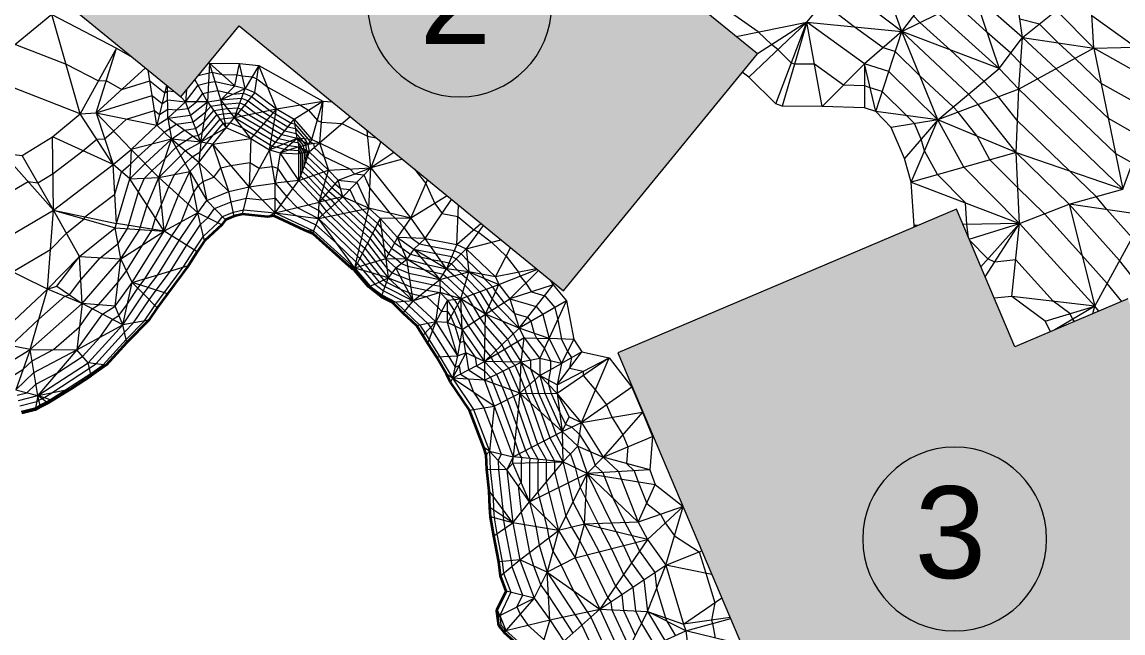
# Model space of a CAD drawing. Header units: millimetres. Extents: x -340184 to 563611, y -309449 to 515683.
# Drawn here: x -131404 to 12269, y -80912 to -1163 of the extents above; entities that cross this region are included whole.
import ezdxf

# ---------------------------------------------------------------- set-up
doc = ezdxf.new("R2010")
doc.units = ezdxf.units.MM
for name, color, linetype, lineweight in [('A-ANNO-NOTE', 131, 'Continuous', 9), ('A-DETL-GENF', 92, 'Continuous', 9), ('A-DETL-THIN', 151, 'Continuous', 9), ('C-TOPO', 7, 'Continuous', 9), ('C-TOPO-FOLD', 70, 'Continuous', 9), ('C-TOPO-MAJR', 7, 'Continuous', 35), ('C-TOPO-MINR', 7, 'Continuous', 9)]:
    doc.layers.add(name, color=color, linetype=linetype, lineweight=lineweight)
doc.styles.add('Arial', font='arial.ttf', dxfattribs={"height": 12000})

# ---------------------------------------------------------------- blocks, each defined once
blk = doc.blocks.new('tag ten be - tag ten be-1891504-BỐ TRÍ PHAO BÈ PA3')
at = {"layer": 'A-ANNO-NOTE'}
for start, end in [(360, 180), (180, 360)]:
    blk.add_arc((0, 0), 4, start, end, dxfattribs=at)

msp = doc.modelspace()

# ---------------------------------------------------------------- hatches: boundary and pattern name
at = {"layer": 'A-DETL-GENF'}
for points in [[(-60763, -36265), (-35436, -5302), (-106453, 52789), (-139377, 12539), (-110681, -10933), (-103087, -1648), (-66093, -31906)], [(-17712, -129008), (41200, -104001), (12886, -37296), (-1842, -43548), (-9473, -25571), (-53658, -44326), (-21259, -120653)]]:
    msp.add_hatch(color=8, dxfattribs=at).paths.add_polyline_path(points)

# ---------------------------------------------------------------- linework, layer by layer
at = {"layer": 'A-DETL-THIN'}
for p, q in [((-35436, -5302), (-106453, 52789)), ((-139377, 12539), (-110681, -10933)), ((-110681, -10933), (-103087, -1648)), ((-103087, -1648), (-60763, -36265)), ((-60763, -36265), (-35436, -5302)), ((-9473, -25571), (-53658, -44326)), ((-1842, -43548), (-9473, -25571)), ((12886, -37296), (-1842, -43548)), ((-53658, -44326), (-17712, -129008))]:
    msp.add_line(p, q, dxfattribs=at)
at = {"layer": 'C-TOPO'}
for p, q in [((-28997, -1163), (-20623, 8852)), ((-16603, -2423), (-20623, 8852)), ((-16603, -2423), (-10471, 5791)), ((-824, -3194), (7967, 3881)), ((8463, -4572), (7967, 3881)), ((-16603, -2423), (-7080, 2285)), ((-7080, 2285), (-3884, -7228)), ((-824, -3194), (-1524, 1647)), ((-127529, -187), (-137022, -8008)), ((-123797, -13132), (-127529, -187)), ((-38198, -3042), (-28997, -1163)), ((-36576, -8370), (-28997, -1163)), ((-28997, -1163), (-35444, -5301)), ((-33053, -11827), (-28997, -1163)), ((-28997, -1163), (-32221, -12136)), ((-26990, -12192), (-28997, -1163)), ((-28997, -1163), (-16603, -2423)), ((-16603, -2423), (-21449, -6624)), ((-20002, -12864), (-16603, -2423)), ((-11887, -13926), (-16603, -2423)), ((-3884, -7228), (-16603, -2423)), ((-3884, -7228), (-824, -3194)), ((-1336, -9936), (-824, -3194)), ((-824, -3194), (8463, -4572)), ((8463, -4572), (19308, -4296)), ((-119089, -4572), (-123797, -13132)), ((-121746, -13018), (-119089, -4572)), ((8463, -4572), (-1336, -9936)), ((8463, -4572), (12269, -22970)), ((-115311, -7146), (-121746, -13018)), ((-106942, -6527), (-107187, -11582)), ((-105480, -11309), (-106942, -6527)), ((-103612, -9488), (-106942, -6527)), ((-103612, -9488), (-103022, -6587)), ((-102290, -9829), (-103022, -6587)), ((-100490, -6842), (-102290, -9829)), ((-101023, -10349), (-100490, -6842)), ((-98194, -12475), (-100490, -6842)), ((-26990, -12192), (-21449, -6624)), ((-21449, -6624), (-21456, -12384)), ((-20002, -12864), (-21449, -6624)), ((-123797, -13132), (-137022, -8008)), ((-113797, -14645), (-114934, -7455)), ((-11887, -13926), (-3884, -7228)), ((-112528, -9423), (-113797, -14645)), ((-112363, -13698), (-112414, -9516)), ((-109923, -10006), (-110069, -11563)), ((-107187, -11582), (-108839, -8681)), ((-103612, -9488), (-105480, -11309)), ((-105480, -11309), (-102290, -9829)), ((-103684, -13634), (-102290, -9829)), ((-1336, -9936), (-11887, -13926)), ((-1669, -18177), (-1336, -9936)), ((12269, -22970), (17174, -9463)), ((-110069, -11563), (-110663, -10910)), ((-104748, -14983), (-105480, -11309)), ((-103684, -13634), (-105480, -11309)), ((-101023, -10349), (-103684, -13634)), ((-110069, -11563), (-112363, -13698)), ((-108088, -16838), (-110069, -11563)), ((-107187, -11582), (-110069, -11563)), ((-108088, -16838), (-107187, -11582)), ((-107187, -11582), (-104748, -14983)), ((-103684, -13634), (-98194, -12475)), ((-98194, -12475), (-101564, -16360)), ((-99118, -17849), (-98194, -12475)), ((-98194, -12475), (-92143, -11508)), ((-95889, -13845), (-92143, -11508)), ((-93574, -16485), (-92143, -11508)), ((-92143, -11508), (-92592, -16940)), ((-11887, -13926), (-20002, -12864)), ((-119514, -19767), (-123797, -13132)), ((-121746, -13018), (-119514, -19767)), ((-117158, -17821), (-121746, -13018)), ((-121746, -13018), (-113797, -14645)), ((-112363, -13698), (-111876, -16459)), ((-108088, -16838), (-112363, -13698)), ((-104748, -14983), (-103684, -13634)), ((-101564, -16360), (-103684, -13634)), ((-99118, -17849), (-95889, -13845)), ((-95515, -16314), (-95889, -13845)), ((-92592, -16940), (-88588, -13507)), ((-11887, -13926), (-17983, -14935)), ((-11887, -13926), (-16255, -18983)), ((-15364, -22053), (-11887, -13926)), ((-1669, -18177), (-11887, -13926)), ((-111876, -16459), (-113797, -14645)), ((-104748, -14983), (-108088, -16838)), ((-85881, -20177), (-86377, -15316)), ((-127306, -25716), (-127406, -16154)), ((-119514, -19767), (-127406, -16154)), ((-111876, -16459), (-117158, -17821)), ((-113534, -21468), (-111876, -16459)), ((-109511, -20688), (-111876, -16459)), ((-108321, -19507), (-111876, -16459)), ((-108088, -16838), (-111876, -16459)), ((-108088, -16838), (-108321, -19507)), ((-106496, -17106), (-108088, -16838)), ((-106496, -17106), (-101564, -16360)), ((-104412, -23298), (-106496, -17106)), ((-101778, -22666), (-106496, -17106)), ((-101564, -16360), (-101778, -22666)), ((-99118, -17849), (-95515, -16314)), ((-97737, -18246), (-95515, -16314)), ((-94115, -17132), (-95515, -16314)), ((-95515, -16314), (-95298, -17439)), ((-93574, -16485), (-95515, -16314)), ((-95298, -17439), (-94115, -17132)), ((-93574, -16485), (-94115, -17132)), ((-92592, -16940), (-94115, -17132)), ((-93947, -18104), (-92592, -16940)), ((-92592, -16940), (-91403, -20513)), ((-84594, -16773), (-85881, -20177)), ((-133922, -18262), (-127306, -25716)), ((-127306, -25716), (-131369, -18578)), ((-117158, -17821), (-117327, -21641)), ((-113534, -21468), (-117158, -17821)), ((-99118, -17849), (-101778, -22666)), ((-98352, -22218), (-99118, -17849)), ((-97737, -18246), (-98352, -22218)), ((-95298, -17439), (-97737, -18246)), ((-95299, -21867), (-97737, -18246)), ((-93947, -18104), (-95299, -21867)), ((-95263, -18390), (-95298, -17439)), ((-93947, -18104), (-95298, -17439)), ((-93947, -18104), (-95263, -18390)), ((-82863, -18189), (-85881, -20177)), ((-1669, -18177), (-15364, -22053)), ((-1219, -27455), (-1669, -18177)), ((-1669, -18177), (12269, -22970)), ((-119086, -27472), (-119514, -19767)), ((-117327, -21641), (-119514, -19767)), ((-104412, -23298), (-108321, -19507)), ((-108321, -19507), (-107290, -24439)), ((-81767, -19086), (-85881, -20177)), ((-117327, -21641), (-113534, -21468)), ((-113534, -21468), (-109511, -20688)), ((-112845, -28470), (-113534, -21468)), ((-113534, -21468), (-108450, -26079)), ((-108450, -26079), (-109511, -20688)), ((-109511, -20688), (-107290, -24439)), ((-95299, -21867), (-91403, -20513)), ((-92630, -24689), (-91403, -20513)), ((-91403, -20513), (-85881, -20177)), ((-90127, -21785), (-85881, -20177)), ((-85881, -20177), (-89541, -23988)), ((-86165, -25483), (-85881, -20177)), ((-112845, -28470), (-117327, -21641)), ((-95299, -21867), (-98352, -22218)), ((-96842, -23964), (-95299, -21867)), ((-90127, -21785), (-92630, -24689)), ((-89541, -23988), (-90127, -21785)), ((-80677, -26776), (-78489, -21767)), ((-15364, -22053), (-1219, -27455)), ((5231, -24933), (12269, -22970)), ((-92711, -26822), (-89541, -23988)), ((-89541, -23988), (-92630, -24689)), ((-86165, -25483), (-89541, -23988)), ((-75921, -23867), (-80677, -26776)), ((-78790, -29407), (-75341, -24342)), ((-128088, -36013), (-127306, -25716)), ((-123910, -31776), (-127306, -25716)), ((-127306, -25716), (-119086, -27472)), ((-127306, -25716), (-119243, -28021)), ((-95507, -25375), (-92630, -24689)), ((-92711, -26822), (-92630, -24689)), ((-92711, -26822), (-86165, -25483)), ((-87624, -31714), (-86165, -25483)), ((-80677, -26776), (-86165, -25483)), ((-74655, -30201), (-74455, -25066)), ((-1219, -27455), (5231, -24933)), ((5231, -24933), (8605, -38244)), ((15067, -26380), (5231, -24933)), ((-108450, -26079), (-112845, -28470)), ((-84679, -26806), (-87327, -31978)), ((-80677, -26776), (-84679, -26806)), ((-83944, -32059), (-84679, -26806)), ((-82426, -29283), (-80677, -26776)), ((8605, -38244), (15067, -26380)), ((-118513, -32096), (-119243, -28021)), ((-119243, -28021), (-112845, -28470)), ((-112845, -28470), (-119086, -27472)), ((-118513, -32096), (-112845, -28470)), ((-110901, -29702), (-112845, -28470)), ((-74655, -30201), (-71508, -27477)), ((-71216, -27715), (-73457, -30785)), ((-14555, -27728), (-14997, -27737)), ((-1219, -27455), (-8609, -27606)), ((-7802, -29507), (-1219, -27455)), ((-1219, -27455), (-6276, -33103)), ((-5713, -34429), (-1219, -27455)), ((-2248, -36996), (-1219, -27455)), ((-82426, -29283), (-83944, -32059)), ((-81200, -32126), (-82426, -29283)), ((-78790, -29407), (-82426, -29283)), ((-78790, -29407), (-80256, -30828)), ((-76009, -33381), (-78790, -29407)), ((-73457, -30785), (-68939, -29578)), ((-128088, -36013), (-137212, -31540)), ((-80256, -30828), (-81200, -32126)), ((-76009, -33381), (-80256, -30828)), ((-80256, -30828), (-76861, -34774)), ((-74655, -30201), (-76009, -33381)), ((-76009, -33381), (-73457, -30785)), ((-73457, -30785), (-73092, -33778)), ((-69624, -34442), (-67666, -30619)), ((-123910, -31776), (-128088, -36013)), ((-123571, -37897), (-123910, -31776)), ((-123910, -31776), (-118513, -32096)), ((-119245, -38264), (-118513, -32096)), ((-117043, -35164), (-118513, -32096)), ((-83944, -32059), (-86641, -32867)), ((-83944, -32059), (-83643, -34563)), ((-81200, -32126), (-83944, -32059)), ((-82601, -33260), (-81200, -32126)), ((-80371, -37537), (-81200, -32126)), ((-76861, -34774), (-81200, -32126)), ((-117043, -35164), (-113700, -34164)), ((-83643, -34563), (-85816, -33917)), ((-82601, -33260), (-83643, -34563)), ((-80371, -37537), (-82601, -33260)), ((-76861, -34774), (-76009, -33381)), ((-76861, -34774), (-73092, -33778)), ((-73092, -33778), (-76009, -33381)), ((-74151, -37289), (-73092, -33778)), ((-73092, -33778), (-69190, -35437)), ((-69624, -34442), (-73092, -33778)), ((-64317, -33359), (-69624, -34442)), ((-69190, -35437), (-64201, -33453)), ((-67754, -37297), (-64002, -33616)), ((-126867, -35662), (-123571, -37897)), ((-118262, -40707), (-117043, -35164)), ((-114951, -35836), (-117043, -35164)), ((-117043, -35164), (-115555, -36658)), ((-84801, -35099), (-83643, -34563)), ((-83643, -34563), (-84049, -35677)), ((-83643, -34563), (-80371, -37537)), ((-80371, -37537), (-76861, -34774)), ((-76861, -34774), (-76856, -36468)), ((-74151, -37289), (-69190, -35437)), ((-70907, -39276), (-69190, -35437)), ((-62081, -35472), (-67754, -37297)), ((-66538, -41118), (-62081, -35472)), ((-130355, -43891), (-128088, -36013)), ((-123571, -37897), (-128088, -36013)), ((-76856, -36468), (-80371, -37537)), ((-77402, -40293), (-76856, -36468)), ((-74151, -37289), (-76856, -36468)), ((-74151, -37289), (-75895, -40383)), ((-75895, -37474), (-74151, -37289)), ((-73957, -41282), (-74151, -37289)), ((-70907, -39276), (-74151, -37289)), ((-70907, -39276), (-67754, -37297)), ((-67754, -37297), (-66538, -41118)), ((8605, -38244), (-2248, -36996)), ((-123571, -37897), (-124241, -43962)), ((-118262, -40707), (-123571, -37897)), ((-119245, -38264), (-123571, -37897)), ((-118262, -40707), (-119245, -38264)), ((-75895, -37474), (-77402, -40293)), ((-75895, -40383), (-75895, -37474)), ((-60336, -37545), (-66538, -41118)), ((-62633, -42494), (-60336, -37545)), ((2094, -40201), (8605, -38244)), ((8605, -38244), (3355, -41342)), ((8331, -39230), (8605, -38244)), ((-73957, -41282), (-70907, -39276)), ((-71049, -45486), (-70907, -39276)), ((-66538, -41118), (-70907, -39276)), ((-124241, -43962), (-118262, -40707)), ((-73957, -41282), (-75895, -40383)), ((-73957, -41282), (-74585, -44723)), ((-73497, -44336), (-73957, -41282)), ((-71049, -45486), (-66538, -41118)), ((-62633, -42494), (-66538, -41118)), ((-130355, -43891), (-135427, -42927)), ((-65871, -42385), (-71049, -45486)), ((-66286, -45576), (-65871, -42385)), ((-65871, -42385), (-62633, -42494)), ((-63845, -45087), (-62633, -42494)), ((-59396, -42602), (-62633, -42494)), ((-61008, -45733), (-59396, -42602)), ((-130355, -43891), (-132213, -49161)), ((-129340, -49934), (-130355, -43891)), ((-130355, -43891), (-124241, -43962)), ((-124241, -43962), (-129340, -49934)), ((-122758, -45653), (-124241, -43962)), ((-71049, -45486), (-73497, -44336)), ((-61587, -48523), (-58346, -44196)), ((-58346, -44196), (-61008, -45733)), ((-73129, -46575), (-71049, -45486)), ((-71049, -45486), (-71054, -47917)), ((-71054, -47917), (-66286, -45576)), ((-66286, -45576), (-71049, -45486)), ((-66446, -49626), (-66286, -45576)), ((-63845, -45087), (-66286, -45576)), ((-66286, -45576), (-63851, -47303)), ((-63851, -47303), (-61008, -45733)), ((-61008, -45733), (-63845, -45087)), ((-61587, -48523), (-54765, -44988)), ((-54765, -44988), (-61551, -49632)), ((-58404, -53440), (-54765, -44988)), ((-63851, -47303), (-66446, -49626)), ((-61551, -49632), (-63851, -47303)), ((-61587, -48523), (-63851, -47303)), ((-66446, -49626), (-71054, -47917)), ((-51816, -48815), (-58404, -53440)), ((-132213, -49161), (-129340, -49934)), ((-69771, -51285), (-66446, -49626)), ((-66446, -49626), (-67317, -57926)), ((-66446, -49626), (-61551, -49632)), ((-60921, -54633), (-66446, -49626)), ((-61551, -49632), (-60921, -54633)), ((-58404, -53440), (-61551, -49632)), ((-60921, -54633), (-60017, -52691)), ((-58404, -53440), (-50440, -52082)), ((-50440, -52082), (-55573, -57982)), ((-60921, -54633), (-58404, -53440)), ((-58885, -56534), (-58404, -53440)), ((-67317, -57926), (-60921, -54633)), ((-60921, -54633), (-60812, -58571)), ((-55573, -57982), (-49129, -55244)), ((-60812, -58571), (-58885, -56534)), ((-58885, -56534), (-55573, -57982)), ((-67335, -58753), (-60812, -58571)), ((-65176, -63792), (-67335, -58753)), ((-60812, -58571), (-67317, -57926)), ((-60812, -58571), (-65176, -63792)), ((-57634, -60081), (-60812, -58571)), ((-55573, -57982), (-57634, -60081)), ((-49481, -59612), (-55573, -57982)), ((-65176, -63792), (-68127, -59609)), ((-65176, -63792), (-57634, -60081)), ((-57634, -60081), (-61374, -67516)), ((-57985, -66698), (-57634, -60081)), ((-49481, -59612), (-57634, -60081)), ((-50999, -66446), (-57634, -60081)), ((-57634, -60081), (-48768, -61537)), ((-50999, -66446), (-48768, -61537)), ((-67361, -66525), (-65176, -63792)), ((-61374, -67516), (-65176, -63792)), ((-45137, -64399), (-50999, -66446)), ((-49785, -68707), (-45137, -64399)), ((-47404, -72039), (-45137, -64399)), ((-61374, -67516), (-67361, -66525)), ((-66446, -71369), (-61374, -67516)), ((-61374, -67516), (-62865, -72959)), ((-57985, -66698), (-61374, -67516)), ((-59209, -71121), (-57985, -66698)), ((-50999, -66446), (-57985, -66698)), ((-49785, -68707), (-57985, -66698)), ((-59209, -71121), (-49785, -68707)), ((-49785, -68707), (-56009, -77823)), ((-47404, -72039), (-42687, -70171)), ((-62865, -72959), (-66446, -71369)), ((-59209, -71121), (-62865, -72959)), ((-64560, -76360), (-62865, -72959)), ((-62518, -79175), (-62865, -72959)), ((-62865, -72959), (-56009, -77823)), ((-56009, -77823), (-47404, -72039)), ((-49785, -78100), (-47404, -72039)), ((-41376, -73259), (-47404, -72039)), ((-45077, -79761), (-40073, -76328)), ((-62518, -79175), (-56009, -77823)), ((-56009, -77823), (-60697, -81961)), ((-56009, -77823), (-49785, -78100)), ((-49785, -78100), (-52970, -84342)), ((-44772, -80651), (-49785, -78100)), ((-49785, -78100), (-45077, -79761)), ((-38988, -78885), (-45077, -79761)), ((-44772, -80651), (-38927, -79028)), ((-52970, -84342), (-44772, -80651)), ((-37487, -82421), (-44772, -80651))]:
    msp.add_line(p, q, dxfattribs=at)
at = {"layer": 'C-TOPO', "lineweight": 35}
for p, q in [((-104855, -26966), (-105319, -27622)), ((-103704, -26510), (-104855, -26966)), ((-102650, -26257), (-103704, -26510)), ((-99354, -26580), (-102650, -26257)), ((-98552, -26461), (-99354, -26580)), ((-94542, -28352), (-98552, -26461)), ((-105319, -27622), (-107588, -29730)), ((-93431, -28799), (-94542, -28352)), ((-107588, -29730), (-108569, -31179)), ((-89125, -32676), (-93431, -28799)), ((-108569, -31179), (-109688, -32964)), ((-109688, -32964), (-112439, -36642)), ((-88398, -33314), (-89125, -32676)), ((-88263, -33413), (-88398, -33314)), ((-88018, -33615), (-88263, -33413)), ((-86191, -35743), (-88018, -33615)), ((-84536, -37014), (-86191, -35743)), ((-112439, -36642), (-113768, -38452)), ((-83065, -37758), (-84536, -37014)), ((-113768, -38452), (-114851, -40072)), ((-81678, -39152), (-83065, -37758)), ((-114851, -40072), (-117720, -42974)), ((-79897, -40806), (-81678, -39152)), ((-79089, -42070), (-79897, -40806)), ((-117720, -42974), (-120417, -45942)), ((-78462, -43112), (-79089, -42070)), ((-77336, -44884), (-78462, -43112)), ((-120417, -45942), (-122362, -47326)), ((-76001, -47130), (-77336, -44884)), ((-122362, -47326), (-124995, -49038)), ((-75479, -48161), (-76001, -47130)), ((-73027, -51822), (-75479, -48161)), ((-124995, -49038), (-127466, -50582)), ((-128990, -51382), (-129675, -51797)), ((-128042, -50920), (-128990, -51382)), ((-127466, -50582), (-128042, -50920)), ((-129675, -51797), (-131438, -52233)), ((-71159, -56719), (-73027, -51822)), ((-70829, -57652), (-71159, -56719)), ((-70757, -59581), (-70829, -57652)), ((-70451, -62348), (-70757, -59581)), ((-70356, -64521), (-70451, -62348)), ((-70288, -65769), (-70356, -64521)), ((-69834, -68242), (-70288, -65769)), ((-69194, -71630), (-69834, -68242)), ((-68982, -73457), (-69194, -71630)), ((-68227, -75453), (-68982, -73457)), ((-69392, -77866), (-68227, -75453)), ((-69439, -78072), (-69392, -77866)), ((-69316, -79006), (-69439, -78072)), ((-69197, -79996), (-69316, -79006)), ((-68667, -80583), (-69197, -79996)), ((-68445, -80897), (-68667, -80583)), ((-64671, -84243), (-68445, -80897))]:
    msp.add_line(p, q, dxfattribs=at)
at = {"layer": 'C-TOPO-FOLD'}
for p, q in [((-102650, -26257), (-101778, -22666)), ((-101778, -22666), (-98384, -26062)), ((-98384, -26062), (-98352, -22218)), ((-103704, -26510), (-104412, -23298)), ((-98384, -26062), (-96842, -23964)), ((-104855, -26966), (-107290, -24439)), ((-98384, -26062), (-95507, -25375)), ((-107588, -29730), (-108450, -26079)), ((-105319, -27622), (-108450, -26079)), ((-98384, -26062), (-99354, -26580)), ((-98552, -26461), (-98384, -26062)), ((-98384, -26062), (-92711, -26822)), ((-92711, -26822), (-93371, -28425)), ((-87989, -33272), (-92711, -26822)), ((-94542, -28352), (-93371, -28425)), ((-93431, -28799), (-93371, -28425)), ((-108569, -31179), (-110901, -29702)), ((-113700, -34164), (-109688, -32964)), ((-87989, -33272), (-89125, -32676)), ((-87989, -33272), (-87624, -31714)), ((-87327, -31978), (-87989, -33272)), ((-86641, -32867), (-87989, -33272)), ((-87989, -33272), (-88398, -33314)), ((-88263, -33413), (-87989, -33272)), ((-88018, -33615), (-87989, -33272)), ((-85816, -33917), (-87989, -33272)), ((-112439, -36642), (-114951, -35836)), ((-86191, -35743), (-84801, -35099)), ((-84049, -35677), (-84536, -37014)), ((-115555, -36658), (-113768, -38452)), ((-80371, -37537), (-83065, -37758)), ((-81678, -39152), (-80371, -37537)), ((-114851, -40072), (-118262, -40707)), ((-117720, -42974), (-118262, -40707)), ((-77402, -40293), (-79897, -40806)), ((-79089, -42070), (-77402, -40293)), ((-78462, -43112), (-77402, -40293)), ((-77402, -40293), (-74585, -44723)), ((-73497, -44336), (-75209, -47664)), ((-122362, -47326), (-122758, -45653)), ((-120417, -45942), (-122758, -45653)), ((-77336, -44884), (-74585, -44723)), ((-74585, -44723), (-75209, -47664)), ((-75209, -47664), (-76001, -47130)), ((-75209, -47664), (-73129, -46575)), ((-75209, -47664), (-75479, -48161)), ((-69771, -51285), (-75209, -47664)), ((-71054, -47917), (-75209, -47664)), ((-129340, -49934), (-129675, -51797)), ((-129340, -49934), (-124995, -49038)), ((-128990, -51382), (-129340, -49934)), ((-128042, -50920), (-129340, -49934)), ((-127466, -50582), (-129340, -49934)), ((-73027, -51822), (-69771, -51285)), ((-69771, -51285), (-70409, -57174)), ((-70409, -57174), (-71159, -56719)), ((-70409, -57174), (-70829, -57652)), ((-68127, -59609), (-70409, -57174)), ((-70409, -57174), (-67317, -57926)), ((-67317, -57926), (-68127, -59609)), ((-68127, -59609), (-70757, -59581)), ((-67361, -66525), (-70451, -62348)), ((-67361, -66525), (-70356, -64521)), ((-67361, -66525), (-70288, -65769)), ((-69834, -68242), (-67361, -66525)), ((-66446, -71369), (-69194, -71630)), ((-68982, -73457), (-66446, -71369)), ((-64560, -76360), (-68227, -75453)), ((-69071, -78620), (-64560, -76360)), ((-64560, -76360), (-68260, -80591)), ((-69071, -78620), (-69439, -78072)), ((-69071, -78620), (-69392, -77866)), ((-69316, -79006), (-69071, -78620)), ((-69071, -78620), (-68260, -80591)), ((-69197, -79996), (-68923, -79858)), ((-68260, -80591), (-62518, -79175)), ((-62518, -79175), (-64067, -84309)), ((-68260, -80591), (-68667, -80583)), ((-68260, -80591), (-68445, -80897))]:
    msp.add_line(p, q, dxfattribs=at)
at = {"layer": 'C-TOPO-MAJR', "lineweight": 9}
for p, q in [((-16603, -2423), (-24810, 3844)), ((-824, -3194), (-7080, 2285)), ((8463, -4572), (3572, 344)), ((-127529, -187), (-119089, -4572)), ((-21449, -6624), (-28997, -1163)), ((-3884, -7228), (-11842, -69)), ((-7886, -10577), (-16603, -2423)), ((3563, -7254), (-824, -3194)), ((-119089, -4572), (-117016, -5751)), ((17174, -9463), (8463, -4572)), ((-107114, -6571), (-106942, -6527)), ((-106942, -6527), (-103022, -6587)), ((-103022, -6587), (-100490, -6842)), ((-100490, -6842), (-92143, -11508)), ((-18302, -7644), (-21449, -6624)), ((-36576, -8370), (-37406, -7710)), ((-33053, -11827), (-36576, -8370)), ((-11887, -13926), (-18302, -7644)), ((-1336, -9936), (-3884, -7228)), ((10366, -13771), (3563, -7254)), ((-110069, -11563), (-108425, -9407)), ((-108425, -9407), (-107064, -9055)), ((-107064, -9055), (-106211, -8918)), ((-106211, -8918), (-103612, -9488)), ((-103612, -9488), (-102290, -9829)), ((-102290, -9829), (-101023, -10349)), ((12269, -22970), (-1336, -9936)), ((-121746, -13018), (-114410, -10765)), ((-114410, -10765), (-113108, -11812)), ((-113108, -11812), (-112392, -11339)), ((-112392, -11339), (-110069, -11563)), ((-107187, -11582), (-105480, -11309)), ((-105480, -11309), (-102755, -11097)), ((-102755, -11097), (-101910, -11444)), ((-101910, -11444), (-100024, -12861)), ((-101023, -10349), (-98194, -12475)), ((-6612, -11931), (-7886, -10577)), ((-109408, -13321), (-107187, -11582)), ((-107637, -14210), (-106374, -12716)), ((-106374, -12716), (-105236, -12534)), ((-105236, -12534), (-104582, -12472)), ((-104582, -12472), (-103219, -12366)), ((-103219, -12366), (-102797, -12539)), ((-102797, -12539), (-101854, -13248)), ((-100024, -12861), (-99036, -13446)), ((-98194, -12475), (-95889, -13845)), ((-92143, -11508), (-90921, -11599)), ((-32221, -12136), (-33053, -11827)), ((-26990, -12192), (-32221, -12136)), ((-21456, -12384), (-26990, -12192)), ((-20002, -12864), (-21456, -12384)), ((-17983, -14935), (-20002, -12864)), ((-1669, -18177), (-6612, -11931)), ((-127406, -16154), (-123797, -13132)), ((-123797, -13132), (-121746, -13018)), ((-113797, -14645), (-112363, -13698)), ((-112363, -13698), (-109408, -13321)), ((-108748, -15079), (-107637, -14210)), ((-108088, -16838), (-105561, -13849)), ((-105561, -13849), (-104992, -13758)), ((-104992, -13758), (-103684, -13634)), ((-103684, -13634), (-100722, -15389)), ((-101854, -13248), (-99879, -14418)), ((-99036, -13446), (-98425, -13818)), ((-98425, -13818), (-96696, -14846)), ((-95889, -13845), (-93574, -16485)), ((-8516, -20115), (-11887, -13926)), ((14721, -16216), (10366, -13771)), ((-117158, -17821), (-113797, -14645)), ((-111876, -16459), (-110225, -15268)), ((-110225, -15268), (-108748, -15079)), ((-106496, -17106), (-104748, -14983)), ((-101564, -16360), (-104748, -14983)), ((-100722, -15389), (-98887, -16506)), ((-99879, -14418), (-98656, -15162)), ((-98656, -15162), (-97504, -15847)), ((-96696, -14846), (-95702, -15079)), ((-95702, -15079), (-94544, -16399)), ((-16255, -18983), (-17983, -14935)), ((-131369, -18578), (-127406, -16154)), ((-115346, -19645), (-111876, -16459)), ((-110099, -17983), (-108088, -16838)), ((-108321, -19507), (-106496, -17106)), ((-101564, -16360), (-99118, -17849)), ((-98887, -16506), (-98311, -16848)), ((-98311, -16848), (-97317, -17081)), ((-97504, -15847), (-95515, -16314)), ((-97317, -17081), (-96626, -17280)), ((-95515, -16314), (-94707, -17286)), ((-94544, -16399), (-94115, -17132)), ((-94115, -17132), (-93947, -18104)), ((-93574, -16485), (-92592, -16940)), ((-92592, -16940), (-85881, -20177)), ((-133922, -18262), (-131369, -18578)), ((-119514, -19767), (-117158, -17821)), ((-113534, -21468), (-110694, -18574)), ((-110694, -18574), (-110099, -17983)), ((-99118, -17849), (-97737, -18246)), ((-97737, -18246), (-95263, -18390)), ((-96626, -17280), (-95298, -17439)), ((-95299, -21867), (-95263, -18390)), ((-95298, -17439), (-94824, -18295)), ((-94824, -18295), (-94848, -20613)), ((-94707, -17286), (-94622, -17772)), ((-94622, -17772), (-94385, -18200)), ((-94385, -18200), (-94397, -19359)), ((-93947, -18104), (-91403, -20513)), ((5231, -24933), (-1669, -18177)), ((-127306, -25716), (-119514, -19767)), ((-117327, -21641), (-115346, -19645)), ((-109511, -20688), (-108321, -19507)), ((-94397, -19359), (-92702, -20964)), ((-15364, -22053), (-16255, -18983)), ((-115086, -25055), (-113534, -21468)), ((-110992, -23773), (-109511, -20688)), ((-94848, -20613), (-94000, -21416)), ((-94000, -21416), (-92221, -23297)), ((-92702, -20964), (-91812, -21905)), ((-91403, -20513), (-90127, -21785)), ((-85881, -20177), (-80677, -26776)), ((-1219, -27455), (-8516, -20115)), ((-119086, -27472), (-117327, -21641)), ((-104412, -23298), (-101778, -22666)), ((-101778, -22666), (-98352, -22218)), ((-98352, -22218), (-96842, -23964)), ((-95299, -21867), (-92630, -24689)), ((-91812, -21905), (-90961, -22753)), ((-90961, -22753), (-89541, -23988)), ((-90127, -21785), (-87711, -22083)), ((-87711, -22083), (-86165, -25483)), ((-14997, -27737), (-15364, -22053)), ((-112845, -28470), (-110992, -23773)), ((-107290, -24439), (-104412, -23298)), ((-96842, -23964), (-95507, -25375)), ((-92221, -23297), (-91796, -23721)), ((-91796, -23721), (-91085, -24339)), ((-91085, -24339), (-90597, -24933)), ((-89541, -23988), (-87801, -25818)), ((-137212, -31540), (-127306, -25716)), ((-115966, -27971), (-115086, -25055)), ((-108450, -26079), (-107290, -24439)), ((-103822, -25974), (-102504, -25658)), ((-102504, -25658), (-98384, -26062)), ((-95507, -25375), (-92711, -26822)), ((-92630, -24689), (-91654, -25878)), ((-90597, -24933), (-89438, -26152)), ((-87801, -25818), (-86530, -27040)), ((-86165, -25483), (-84679, -26806)), ((11836, -32312), (5231, -24933)), ((-110901, -29702), (-108450, -26079)), ((-105841, -27365), (-105260, -26545)), ((-105260, -26545), (-103822, -25974)), ((-98384, -26062), (-93371, -28425)), ((-92711, -26822), (-87624, -31714)), ((-91654, -25878), (-91075, -26487)), ((-91075, -26487), (-87259, -30156)), ((-89438, -26152), (-86895, -28598)), ((-86530, -27040), (-85341, -28099)), ((-84679, -26806), (-82426, -29283)), ((-80677, -26776), (-78790, -29407)), ((-123910, -31776), (-119243, -28021)), ((-119243, -28021), (-119086, -27472)), ((-118513, -32096), (-116044, -28245)), ((-117043, -35164), (-112845, -28470)), ((-116044, -28245), (-115966, -27971)), ((-107732, -29121), (-105841, -27365)), ((-93371, -28425), (-87989, -33272)), ((-86895, -28598), (-86003, -29392)), ((-85341, -28099), (-84312, -29432)), ((-14976, -27906), (-14997, -27737)), ((8605, -38244), (-1219, -27455)), ((-113700, -34164), (-110901, -29702)), ((-108957, -30933), (-107732, -29121)), ((-87259, -30156), (-86665, -30685)), ((-86003, -29392), (-83944, -32059)), ((-84312, -29432), (-83185, -30671)), ((-82426, -29283), (-80256, -30828)), ((-78790, -29407), (-74655, -30201)), ((-110357, -33164), (-108957, -30933)), ((-86665, -30685), (-85292, -32463)), ((-83185, -30671), (-81200, -32126)), ((-80256, -30828), (-77399, -31394)), ((-77399, -31394), (-75332, -31791)), ((-74655, -30201), (-73457, -30785)), ((-73457, -30785), (-69624, -34442)), ((-126867, -35662), (-123910, -31776)), ((-123571, -37897), (-118513, -32096)), ((-87624, -31714), (-87327, -31978)), ((-87327, -31978), (-86641, -32867)), ((-86641, -32867), (-85816, -33917)), ((-85292, -32463), (-83643, -34563)), ((-83944, -32059), (-82601, -33260)), ((-81200, -32126), (-78558, -32801)), ((-78558, -32801), (-76009, -33381)), ((-75332, -31791), (-74733, -32083)), ((-74733, -32083), (-73092, -33778)), ((13306, -34146), (11836, -32312)), ((-114951, -35836), (-113700, -34164)), ((-112858, -36508), (-110357, -33164)), ((-87989, -33272), (-85959, -35636)), ((-85816, -33917), (-84801, -35099)), ((-82601, -33260), (-80924, -33929)), ((-80924, -33929), (-76861, -34774)), ((-76009, -33381), (-74976, -34276)), ((-74976, -34276), (-73621, -35533)), ((-73092, -33778), (-70843, -36054)), ((-69624, -34442), (-69190, -35437)), ((-128088, -36013), (-126867, -35662)), ((-119245, -38264), (-117043, -35164)), ((-115555, -36658), (-114951, -35836)), ((-85959, -35636), (-84455, -36791)), ((-84801, -35099), (-84049, -35677)), ((-84049, -35677), (-80371, -37537)), ((-83643, -34563), (-81486, -35398)), ((-81486, -35398), (-80647, -35733)), ((-80647, -35733), (-78616, -36155)), ((-76861, -34774), (-74151, -37289)), ((-73621, -35533), (-72497, -36672)), ((-69190, -35437), (-67754, -37297)), ((-62498, -34846), (-62081, -35472)), ((-62081, -35472), (-60336, -37545)), ((-135427, -42927), (-128088, -36013)), ((-118262, -40707), (-115555, -36658)), ((-114066, -38153), (-112858, -36508)), ((-84455, -36791), (-82616, -37721)), ((-78616, -36155), (-76856, -36468)), ((-76856, -36468), (-75895, -37474)), ((-74151, -37289), (-72432, -40279)), ((-72497, -36672), (-70907, -39276)), ((-70843, -36054), (-70048, -37357)), ((-67754, -37297), (-64310, -38295)), ((-2248, -36996), (-4526, -37226)), ((2094, -40201), (-2248, -36996)), ((-130355, -43891), (-123571, -37897)), ((-120917, -39302), (-119245, -38264)), ((-115420, -40177), (-114066, -38153)), ((-82616, -37721), (-81460, -38883)), ((-80371, -37537), (-77402, -40293)), ((-75895, -37474), (-75023, -38836)), ((-70048, -37357), (-69331, -38287)), ((-69331, -38287), (-66538, -41118)), ((-64310, -38295), (-63437, -39331)), ((-60336, -37545), (-59396, -42602)), ((9125, -38893), (8605, -38244)), ((-124241, -43962), (-120917, -39302)), ((-117810, -42596), (-115420, -40177)), ((-81460, -38883), (-79481, -40720)), ((-75023, -38836), (-73957, -41282)), ((-70907, -39276), (-68042, -42574)), ((-63437, -39331), (-62633, -42494)), ((2810, -41573), (2094, -40201)), ((-122758, -45653), (-118262, -40707)), ((-79481, -40720), (-78808, -41774)), ((-75895, -40383), (-77402, -40293)), ((-74585, -44723), (-75895, -40383)), ((-73957, -41282), (-71049, -45486)), ((-72432, -40279), (-70978, -42381)), ((-66538, -41118), (-65871, -42385)), ((-120807, -45894), (-117810, -42596)), ((-78808, -41774), (-78286, -42642)), ((-78286, -42642), (-76877, -44857)), ((-70978, -42381), (-69546, -44030)), ((-68042, -42574), (-67597, -43419)), ((-65871, -42385), (-63845, -45087)), ((-62633, -42494), (-61008, -45733)), ((-59396, -42602), (-58346, -44196)), ((-133820, -46044), (-130355, -43891)), ((-129848, -46912), (-124241, -43962)), ((-74585, -44723), (-73497, -44336)), ((-73497, -44336), (-73129, -46575)), ((-69546, -44030), (-69323, -44453)), ((-69323, -44453), (-68668, -45531)), ((-67597, -43419), (-66286, -45576)), ((-58346, -44196), (-54765, -44988)), ((-129340, -49934), (-122758, -45653)), ((-122428, -47047), (-120807, -45894)), ((-76877, -44857), (-75209, -47664)), ((-71049, -45486), (-69465, -47136)), ((-68668, -45531), (-67875, -46356)), ((-66286, -45576), (-65148, -48464)), ((-63845, -45087), (-63851, -47303)), ((-61008, -45733), (-61587, -48523)), ((-54765, -44988), (-51816, -48815)), ((-132213, -49161), (-129848, -46912)), ((-125719, -49187), (-122428, -47047)), ((-73129, -46575), (-71054, -47917)), ((-69465, -47136), (-68750, -48771)), ((-67875, -46356), (-66446, -49626)), ((-63851, -47303), (-63183, -49630)), ((-75209, -47664), (-72484, -51733)), ((-71054, -47917), (-69771, -51285)), ((-68750, -48771), (-68109, -50455)), ((-65148, -48464), (-64815, -49628)), ((-61587, -48523), (-61551, -49632)), ((-51816, -48815), (-50440, -52082)), ((-131861, -50557), (-129340, -49934)), ((-127778, -50474), (-125719, -49187)), ((-66446, -49626), (-64119, -56280)), ((-64815, -49628), (-63684, -52129)), ((-63183, -49630), (-60921, -54633)), ((-61551, -49632), (-60017, -52691)), ((-131509, -51954), (-129619, -51486)), ((-129619, -51486), (-129048, -51141)), ((-129048, -51141), (-128259, -50755)), ((-128259, -50755), (-127778, -50474)), ((-69771, -51285), (-67317, -57926)), ((-68109, -50455), (-66882, -53776)), ((-72484, -51733), (-70409, -57174)), ((-63684, -52129), (-62520, -55456)), ((-60017, -52691), (-58404, -53440)), ((-50440, -52082), (-49129, -55244)), ((-66882, -53776), (-65718, -57103)), ((-58404, -53440), (-55573, -57982)), ((-62520, -55456), (-60812, -58571)), ((-60921, -54633), (-58885, -56534)), ((-49129, -55244), (-49481, -59612)), ((-70409, -57174), (-70319, -59586)), ((-65718, -57103), (-65149, -58141)), ((-64119, -56280), (-62980, -58356)), ((-58885, -56534), (-57634, -60081)), ((-67335, -58753), (-68127, -59609)), ((-67335, -58753), (-67317, -57926)), ((-65161, -58692), (-65176, -63792)), ((-65149, -58141), (-65161, -58692)), ((-62987, -58632), (-62994, -61181)), ((-62980, -58356), (-62987, -58632)), ((-60812, -58571), (-60148, -61318)), ((-55573, -57982), (-53557, -59847)), ((-70319, -59586), (-69936, -63044)), ((-68127, -59609), (-67361, -66525)), ((-57634, -60081), (-54492, -66572)), ((-53557, -59847), (-53201, -60809)), ((-49481, -59612), (-48768, -61537)), ((-62994, -61181), (-62662, -62555)), ((-60148, -61318), (-59504, -63799)), ((-53201, -60809), (-50999, -66446)), ((-48768, -61537), (-45137, -64399)), ((-69936, -63044), (-69857, -64855)), ((-62662, -62555), (-61374, -67516)), ((-65176, -63792), (-64367, -67021)), ((-59504, -63799), (-57985, -66698)), ((-69857, -64855), (-69800, -65895)), ((-69800, -65895), (-69421, -67956)), ((-67361, -66525), (-66446, -71369)), ((-64367, -67021), (-63910, -69443)), ((-61374, -67516), (-59209, -71121)), ((-57985, -66698), (-56068, -70316)), ((-54492, -66572), (-53885, -67703)), ((-50999, -66446), (-49785, -68707)), ((-69421, -67956), (-68736, -71587)), ((-53885, -67703), (-52926, -69512)), ((-49785, -68707), (-47404, -72039)), ((-63910, -69443), (-62865, -72959)), ((-56068, -70316), (-53935, -74784)), ((-52926, -69512), (-51860, -71746)), ((-68736, -71587), (-68559, -73109)), ((-66446, -71369), (-64560, -76360)), ((-59209, -71121), (-56009, -77823)), ((-51860, -71746), (-50273, -73967)), ((-68559, -73109), (-67616, -75604)), ((-62865, -72959), (-59264, -78499)), ((-47404, -72039), (-45077, -79761)), ((-50273, -73967), (-49785, -78100)), ((-67616, -75604), (-69071, -78620)), ((-53935, -74784), (-53141, -75895)), ((-53141, -75895), (-52897, -77961)), ((-64560, -76360), (-62518, -79175)), ((-69071, -78620), (-68923, -79858)), ((-59264, -78499), (-58353, -79892)), ((-56009, -77823), (-52970, -84342)), ((-52897, -77961), (-51378, -81221)), ((-49785, -78100), (-47505, -81881)), ((-68923, -79858), (-68260, -80591)), ((-62518, -79175), (-60697, -81961)), ((-58353, -79892), (-56834, -83151)), ((-45077, -79761), (-44772, -80651)), ((-68260, -80591), (-64067, -84309)), ((-44772, -80651), (-44387, -83661))]:
    msp.add_line(p, q, dxfattribs=at)
at = {"layer": 'C-TOPO-MINR'}
for p, q in [((-35356, -2462), (-41112, 1615)), ((-22800, -1793), (-26904, 1341)), ((-5482, -2471), (-9461, 1108)), ((-14222, -1246), (-15070, -369)), ((-10244, -4825), (-14222, -1246)), ((1374, -1425), (-1174, -773)), ((3819, -3883), (1374, -1425)), ((13885, -4434), (8215, -346)), ((-33602, -4119), (-35356, -2462)), ((-19026, -4524), (-22800, -1793)), ((-2354, -5211), (-5482, -2471)), ((-132275, -4097), (-125663, -6660)), ((-32786, -4766), (-33602, -4119)), ((6013, -5913), (3819, -3883)), ((-31025, -6495), (-32786, -4766)), ((-17453, -5033), (-19026, -4524)), ((-14245, -8174), (-17453, -5033)), ((-5885, -8902), (-10244, -4825)), ((-1080, -6565), (-2354, -5211)), ((-125663, -6660), (-121443, -8852)), ((-30609, -6650), (-31025, -6495)), ((-27994, -6678), (-30609, -6650)), ((-24220, -9408), (-27994, -6678)), ((1114, -8595), (-1080, -6565)), ((9414, -9171), (6013, -5913)), ((-108409, -8155), (-107003, -7791)), ((-107003, -7791), (-106577, -7722)), ((-106577, -7722), (-105277, -8007)), ((-105277, -8007), (-103317, -8037)), ((-103317, -8037), (-102656, -8208)), ((-102656, -8208), (-101390, -8335)), ((-101390, -8335), (-100756, -8596)), ((-100756, -8596), (-99342, -9659)), ((-9886, -12251), (-14245, -8174)), ((11317, -18370), (1114, -8595)), ((-121443, -8852), (-120418, -8795)), ((-120418, -8795), (-118385, -9951)), ((-118385, -9951), (-114717, -8825)), ((-114717, -8825), (-112764, -10396)), ((-99342, -9659), (-95168, -11992)), ((-21453, -9504), (-24220, -9408)), ((-20725, -9744), (-21453, -9504)), ((-19152, -10254), (-20725, -9744)), ((-3974, -10933), (-5885, -8902)), ((15947, -12839), (9414, -9171)), ((-112764, -10396), (-112406, -10160)), ((-112406, -10160), (-111523, -10244)), ((-108628, -11572), (-107806, -10495)), ((-107806, -10495), (-107126, -10319)), ((-107126, -10319), (-105846, -10113)), ((-105846, -10113), (-104546, -10398)), ((-104546, -10398), (-103885, -10569)), ((-103885, -10569), (-102522, -10463)), ((-102522, -10463), (-101466, -10897)), ((-101466, -10897), (-99109, -12668)), ((-15944, -13395), (-19152, -10254)), ((-1502, -14057), (-3974, -10933)), ((-117772, -13831), (-114104, -12705)), ((-114104, -12705), (-113453, -13228)), ((-113453, -13228), (-112377, -12519)), ((-112377, -12519), (-111216, -12630)), ((-111216, -12630), (-109739, -12442)), ((-109739, -12442), (-108628, -11572)), ((-109078, -14200), (-107412, -12896)), ((-107412, -12896), (-106780, -12149)), ((-106780, -12149), (-105358, -11921)), ((-105358, -11921), (-105031, -11890)), ((-105031, -11890), (-102987, -11731)), ((-102987, -11731), (-102353, -11992)), ((-102353, -11992), (-100939, -13055)), ((-99109, -12668), (-98615, -12961)), ((-95168, -11992), (-94016, -12677)), ((-94016, -12677), (-92858, -13997)), ((-9249, -12928), (-9886, -12251)), ((-6778, -16052), (-9249, -12928)), ((-119452, -15419), (-117772, -13831)), ((-111294, -14483), (-109078, -14200)), ((-107862, -15524), (-105967, -13283)), ((-105967, -13283), (-105114, -13146)), ((-105114, -13146), (-104133, -13053)), ((-104870, -14370), (-104216, -14309)), ((-104216, -14309), (-102624, -14997)), ((-104133, -13053), (-103451, -13000)), ((-103451, -13000), (-103240, -13087)), ((-103240, -13087), (-102769, -13441)), ((-102769, -13441), (-100300, -14903)), ((-100939, -13055), (-99458, -13932)), ((-99458, -13932), (-98541, -14490)), ((-98615, -12961), (-98309, -13147)), ((-98309, -13147), (-96293, -14346)), ((-96293, -14346), (-95796, -14462)), ((-92858, -13997), (-92368, -14224)), ((-92368, -14224), (-89658, -14424)), ((-14935, -14431), (-15944, -13395)), ((5300, -20573), (-1502, -14057)), ((-120630, -16392), (-119452, -15419)), ((-114517, -17140), (-112836, -15552)), ((-112836, -15552), (-112119, -15079)), ((-112119, -15079), (-111294, -14483)), ((-108418, -15958), (-107862, -15524)), ((-106418, -15910), (-105154, -14416)), ((-105154, -14416), (-104870, -14370)), ((-102624, -14997), (-101143, -15874)), ((-100300, -14903), (-98772, -15834)), ((-98541, -14490), (-97100, -15347)), ((-97100, -15347), (-95608, -15697)), ((-95796, -14462), (-94059, -16442)), ((-95608, -15697), (-95030, -16357)), ((-89658, -14424), (-86303, -16043)), ((-14071, -16454), (-14935, -14431)), ((-123460, -17961), (-121656, -16449)), ((-121656, -16449), (-120630, -16392)), ((-116252, -18733), (-114517, -17140)), ((-111285, -17516), (-110987, -17221)), ((-110987, -17221), (-109982, -16648)), ((-109982, -16648), (-109156, -16053)), ((-109156, -16053), (-108418, -15958)), ((-108205, -18172), (-107292, -16972)), ((-107292, -16972), (-106418, -15910)), ((-101143, -15874), (-99003, -17177)), ((-99003, -17177), (-98715, -17349)), ((-98772, -15834), (-97907, -16348)), ((-97907, -16348), (-96416, -16698)), ((-96416, -16698), (-96070, -16797)), ((-96070, -16797), (-95407, -16876)), ((-95407, -16876), (-95003, -17362)), ((-95030, -16357), (-94815, -16723)), ((-94815, -16723), (-94411, -17209)), ((-94411, -17209), (-94285, -17938)), ((-94059, -16442), (-93845, -16809)), ((-93845, -16809), (-93354, -17036)), ((-93354, -17036), (-93270, -17522)), ((-86303, -16043), (-85177, -16297)), ((-13625, -17989), (-14071, -16454)), ((-5092, -19146), (-6778, -16052)), ((-127356, -20935), (-123460, -17961)), ((-112705, -18964), (-111285, -17516)), ((-109210, -18745), (-108205, -18172)), ((-98715, -17349), (-98217, -17465)), ((-98217, -17465), (-97181, -17763)), ((-97181, -17763), (-96517, -17843)), ((-96517, -17843), (-95281, -17914)), ((-95281, -17914), (-95044, -18342)), ((-95044, -18342), (-95074, -21240)), ((-95003, -17362), (-94960, -17605)), ((-94960, -17605), (-94605, -18247)), ((-94605, -18247), (-94623, -19986)), ((-94285, -17938), (-94166, -18152)), ((-94166, -18152), (-94172, -18732)), ((-93270, -17522), (-91998, -18726)), ((-11940, -21084), (-13625, -17989)), ((13495, -19593), (11317, -18370)), ((-118421, -20704), (-117243, -19731)), ((-117243, -19731), (-116252, -18733)), ((-114440, -20556), (-112705, -18964)), ((-111522, -21078), (-110102, -19631)), ((-110102, -19631), (-109210, -18745)), ((-105454, -20202), (-104137, -19886)), ((-104137, -19886), (-101671, -19513)), ((-101671, -19513), (-100448, -20257)), ((-100448, -20257), (-98735, -20034)), ((-98735, -20034), (-98044, -20232)), ((-94623, -19986), (-93351, -21190)), ((-94172, -18732), (-92053, -20739)), ((-91998, -18726), (-88642, -20345)), ((-1444, -22816), (-5092, -19146)), ((-129337, -22147), (-127356, -20935)), ((-119300, -23619), (-118421, -20704)), ((-115430, -21554), (-114440, -20556)), ((-112263, -22621), (-111522, -21078)), ((-107806, -21973), (-106367, -21402)), ((-106367, -21402), (-105454, -20202)), ((-98044, -20232), (-96826, -22043)), ((-95074, -21240), (-94650, -21642)), ((-93351, -21190), (-92017, -22601)), ((-92053, -20739), (-91608, -21209)), ((-91608, -21209), (-90544, -22269)), ((-88642, -20345), (-88004, -20981)), ((-88004, -20981), (-86796, -21130)), ((-86796, -21130), (-86023, -22830)), ((-80201, -20367), (-78706, -22263)), ((-8291, -24754), (-11940, -21084)), ((8750, -23951), (5300, -20573)), ((-135567, -24901), (-130614, -21989)), ((-130614, -21989), (-129337, -22147)), ((-116207, -23348), (-115430, -21554)), ((-113189, -24969), (-112263, -22621)), ((-108981, -23383), (-108400, -22564)), ((-108400, -22564), (-107806, -21973)), ((-96826, -22043), (-96070, -22916)), ((-96070, -22916), (-94068, -25032)), ((-94650, -21642), (-92425, -23993)), ((-92017, -22601), (-91378, -23237)), ((-90544, -22269), (-89834, -22886)), ((-89834, -22886), (-88626, -23036)), ((-86023, -22830), (-83421, -26129)), ((-78706, -22263), (-77524, -24847)), ((2006, -26194), (-1444, -22816)), ((-123196, -26594), (-119300, -23619)), ((-117526, -27721), (-116207, -23348)), ((-109721, -24926), (-108981, -23383)), ((-104117, -24636), (-102141, -24162)), ((-102141, -24162), (-100081, -24364)), ((-100081, -24364), (-98368, -24140)), ((-98368, -24140), (-97613, -25013)), ((-92425, -23993), (-92213, -24205)), ((-92213, -24205), (-91858, -24514)), ((-91378, -23237), (-90313, -24163)), ((-90313, -24163), (-90069, -24461)), ((-88626, -23036), (-87853, -24735)), ((10149, -25656), (8750, -23951)), ((-113966, -26763), (-113189, -24969)), ((-110648, -27274), (-109721, -24926)), ((-107146, -26722), (-106275, -25492)), ((-106275, -25492), (-104117, -24636)), ((-97613, -25013), (-96946, -25718)), ((-96946, -25718), (-95548, -26442)), ((-94068, -25032), (-92671, -25756)), ((-92671, -25756), (-92183, -26350)), ((-91858, -24514), (-91126, -25405)), ((-91126, -25405), (-90256, -26320)), ((-90069, -24461), (-88620, -25985)), ((-87853, -24735), (-86983, -25650)), ((-86983, -25650), (-86347, -26261)), ((-77524, -24847), (-76581, -26163)), ((-8108, -27596), (-8291, -24754)), ((13451, -29346), (10149, -25656)), ((-125608, -28746), (-123274, -26868)), ((-123274, -26868), (-123196, -26594)), ((-114405, -28221), (-113966, -26763)), ((-111873, -29086), (-110648, -27274)), ((-108091, -27600), (-107146, -26722)), ((-95548, -26442), (-93041, -27624)), ((-92183, -26350), (-91893, -26655)), ((-91893, -26655), (-87442, -30935)), ((-90256, -26320), (-87077, -29377)), ((-88620, -25985), (-86712, -27819)), ((-86347, -26261), (-85010, -27452)), ((-83421, -26129), (-82678, -26791)), ((-82678, -26791), (-81552, -28029)), ((-76581, -26163), (-74513, -26560)), ((-74513, -26560), (-72450, -28292)), ((6918, -31588), (2006, -26194)), ((-118878, -30058), (-117643, -28133)), ((-117643, -28133), (-117526, -27721)), ((-115679, -30283), (-114445, -28358)), ((-114445, -28358), (-114405, -28221)), ((-109929, -30317), (-108091, -27600)), ((-93041, -27624), (-90350, -30047)), ((-86712, -27819), (-85672, -28746)), ((-85010, -27452), (-84496, -28119)), ((-84496, -28119), (-82806, -29977)), ((-81552, -28029), (-80608, -29345)), ((-72450, -28292), (-71851, -28584)), ((-71851, -28584), (-70151, -29902)), ((-7902, -29273), (-8108, -27596)), ((-127697, -30865), (-125608, -28746)), ((-121212, -31936), (-118878, -30058)), ((-115372, -34664), (-111873, -29086)), ((-90350, -30047), (-87807, -32493)), ((-87077, -29377), (-86334, -30039)), ((-86334, -30039), (-84618, -32261)), ((-85672, -28746), (-84128, -30745)), ((-82806, -29977), (-81813, -30704)), ((-80608, -29345), (-79523, -30117)), ((-79523, -30117), (-78095, -30400)), ((-70151, -29902), (-68235, -31730)), ((-5365, -32086), (-7734, -29668)), ((-132650, -33777), (-127697, -30865)), ((-117778, -33630), (-115679, -30283)), ((-112028, -33664), (-109929, -30317)), ((-87442, -30935), (-86996, -31332)), ((-86996, -31332), (-85966, -32665)), ((-84128, -30745), (-83564, -31365)), ((-83564, -31365), (-82572, -32092)), ((-81813, -30704), (-80728, -31477)), ((-80728, -31477), (-79407, -31814)), ((-78095, -30400), (-74994, -30996)), ((-74994, -30996), (-74095, -31434)), ((-74095, -31434), (-73274, -32281)), ((10220, -35278), (6918, -31588)), ((-123740, -34836), (-121212, -31936)), ((-87807, -32493), (-87658, -32625)), ((-87658, -32625), (-87315, -33069)), ((-85966, -32665), (-84730, -34240)), ((-84618, -32261), (-83793, -33311)), ((-82572, -32092), (-81900, -32693)), ((-81900, -32693), (-81062, -33028)), ((-81062, -33028), (-79030, -33450)), ((-79407, -31814), (-78132, -32105)), ((-78132, -32105), (-76704, -32388)), ((-76704, -32388), (-75670, -32586)), ((-75670, -32586), (-75371, -32732)), ((-75371, -32732), (-74550, -33580)), ((-73274, -32281), (-71358, -34110)), ((-68235, -31730), (-66606, -33826)), ((-4471, -32502), (-5365, -32086)), ((-1734, -32226), (-4471, -32502)), ((3178, -37620), (-1734, -32226)), ((-118879, -35180), (-117778, -33630)), ((-113904, -36172), (-112028, -33664)), ((-87315, -33069), (-86903, -33594)), ((-86903, -33594), (-85380, -35367)), ((-84730, -34240), (-84222, -34831)), ((-83793, -33311), (-83122, -33911)), ((-83122, -33911), (-82043, -34329)), ((-82043, -34329), (-80785, -34831)), ((-79030, -33450), (-77709, -33788)), ((-77709, -33788), (-76435, -34078)), ((-76435, -34078), (-75918, -34525)), ((-74550, -33580), (-74034, -34027)), ((-74034, -34027), (-73356, -34656)), ((-71358, -34110), (-71141, -34608)), ((-66606, -33826), (-66389, -34324)), ((-66389, -34324), (-65671, -35253)), ((-125219, -36779), (-123740, -34836)), ((-121408, -38080), (-118879, -35180)), ((-117653, -37935), (-116299, -35911)), ((-116299, -35911), (-115997, -35500)), ((-115997, -35500), (-115372, -34664)), ((-85380, -35367), (-84252, -36234)), ((-84222, -34831), (-83846, -35120)), ((-83846, -35120), (-82007, -36050)), ((-80785, -34831), (-77738, -35465)), ((-77738, -35465), (-76858, -35621)), ((-76858, -35621), (-75503, -36878)), ((-75918, -34525), (-73886, -36411)), ((-73356, -34656), (-71670, -36363)), ((-71141, -34608), (-70016, -35746)), ((-70016, -35746), (-69619, -36397)), ((-65671, -35253), (-64918, -36385)), ((12104, -37628), (10220, -35278)), ((-129222, -39952), (-125829, -36955)), ((-125829, -36955), (-125219, -36779)), ((-114810, -37406), (-113904, -36172)), ((-84252, -36234), (-81493, -37629)), ((-82007, -36050), (-80929, -36467)), ((-80929, -36467), (-80509, -36635)), ((-80509, -36635), (-79493, -36846)), ((-79493, -36846), (-78613, -37002)), ((-78613, -37002), (-77129, -38380)), ((-75503, -36878), (-75023, -37381)), ((-73886, -36411), (-73324, -36980)), ((-73324, -36980), (-72529, -38283)), ((-71670, -36363), (-70478, -38317)), ((-69619, -36397), (-68542, -37792)), ((-64918, -36385), (-63196, -36884)), ((-63196, -36884), (-61886, -38438)), ((-123906, -40929), (-122244, -38599)), ((-122244, -38599), (-121408, -38080)), ((-118754, -39486), (-117653, -37935)), ((-116841, -40442), (-114810, -37406)), ((-81493, -37629), (-80916, -38210)), ((-80916, -38210), (-78442, -40507)), ((-77129, -38380), (-76649, -38884)), ((-75023, -37381), (-74587, -38062)), ((-74587, -38062), (-74054, -39285)), ((-72529, -38283), (-71670, -39778)), ((-70478, -38317), (-70119, -38781)), ((-70119, -38781), (-68723, -40197)), ((-68542, -37792), (-67146, -39207)), ((-61886, -38438), (-61485, -40019)), ((5350, -39222), (3178, -37620)), ((-132891, -43409), (-129222, -39952)), ((-121252, -42334), (-119589, -40004)), ((-119589, -40004), (-118754, -39486)), ((-76649, -38884), (-75895, -38928)), ((-75895, -38928), (-75459, -39609)), ((-75459, -39609), (-74926, -40832)), ((-74054, -39285), (-73195, -40781)), ((-71670, -39778), (-70943, -40829)), ((-68723, -40197), (-67290, -41846)), ((-67146, -39207), (-65424, -39707)), ((-65424, -39707), (-64988, -40225)), ((-64988, -40225), (-64586, -41806)), ((-61485, -40019), (-61014, -42548)), ((5726, -39943), (5350, -39222)), ((5934, -40247), (5726, -39943)), ((-127298, -43926), (-123906, -40929)), ((-121782, -45774), (-118036, -41652)), ((-118036, -41652), (-116841, -40442)), ((-78442, -40507), (-78105, -41033)), ((-78105, -41033), (-77844, -41468)), ((-77844, -41468), (-75731, -44790)), ((-74926, -40832), (-74271, -43003)), ((-73195, -40781), (-71014, -43934)), ((-70943, -40829), (-68794, -43302)), ((-123499, -44807), (-121252, -42334)), ((-74271, -43003), (-73727, -42809)), ((-73727, -42809), (-72273, -44911)), ((-67290, -41846), (-66734, -42902)), ((-66734, -42902), (-66078, -43981)), ((-64586, -41806), (-64252, -42440)), ((-64252, -42440), (-63239, -43790)), ((-61014, -42548), (-60202, -44168)), ((-130101, -45402), (-127298, -43926)), ((-71014, -43934), (-70298, -44758)), ((-68794, -43302), (-68460, -43936)), ((-68460, -43936), (-67477, -45553)), ((-66078, -43981), (-65066, -45331)), ((-63239, -43790), (-62426, -45410)), ((-60202, -44168), (-59677, -44965)), ((-131284, -46526), (-130101, -45402)), ((-126791, -46948), (-123499, -44807)), ((-122593, -46350), (-121782, -45774)), ((-75731, -44790), (-74897, -46194)), ((-72273, -44911), (-72089, -46031)), ((-70298, -44758), (-70186, -44970)), ((-70186, -44970), (-69859, -45509)), ((-69859, -45509), (-68670, -46746)), ((-67477, -45553), (-67081, -45966)), ((-67081, -45966), (-66366, -47601)), ((-65066, -45331), (-65068, -46439)), ((-62426, -45410), (-62429, -46518)), ((-59677, -44965), (-59966, -46359)), ((-133017, -47602), (-131284, -46526)), ((-129594, -48423), (-126791, -46948)), ((-127530, -49560), (-122593, -46350)), ((-74897, -46194), (-74353, -46000)), ((-74353, -46000), (-74169, -47120)), ((-74169, -47120), (-73132, -47791)), ((-72089, -46031), (-71052, -46702)), ((-71052, -46702), (-70260, -47527)), ((-68670, -46746), (-67598, -49198)), ((-65068, -46439), (-64499, -47884)), ((-62429, -46518), (-62719, -47913)), ((-59966, -46359), (-58176, -46755)), ((-58176, -46755), (-58158, -47310)), ((-58158, -47310), (-56585, -49214)), ((-130777, -49547), (-129594, -48423)), ((-73132, -47791), (-72490, -49475)), ((-70260, -47527), (-69902, -48344)), ((-69902, -48344), (-68940, -50870)), ((-66366, -47601), (-65797, -49045)), ((-64499, -47884), (-63999, -49629)), ((-62719, -47913), (-62701, -48468)), ((-62701, -48468), (-62367, -49631)), ((-132037, -49859), (-130777, -49547)), ((-128800, -50345), (-128559, -50204)), ((-128559, -50204), (-127530, -49560)), ((-72490, -49475), (-71128, -51509)), ((-67598, -49198), (-67278, -50041)), ((-67278, -50041), (-66664, -51701)), ((-65797, -49045), (-65631, -49627)), ((-65631, -49627), (-65065, -50877)), ((-63999, -49629), (-62302, -53381)), ((-62367, -49631), (-61236, -52133)), ((-56585, -49214), (-55110, -51127)), ((-131685, -51256), (-129480, -50710)), ((-129480, -50710), (-129194, -50537)), ((-129194, -50537), (-128800, -50345)), ((-71128, -51509), (-70090, -54230)), ((-68940, -50870), (-67099, -55851)), ((-66664, -51701), (-64918, -56691)), ((-65065, -50877), (-63319, -55868)), ((-55110, -51127), (-54422, -52761)), ((-61236, -52133), (-60469, -53662)), ((-54422, -52761), (-53007, -55032)), ((-70090, -54230), (-68863, -57550)), ((-62302, -53381), (-61720, -55044)), ((-60469, -53662), (-59663, -54036)), ((-59663, -54036), (-58645, -54987)), ((-67099, -55851), (-66517, -57515)), ((-63319, -55868), (-61896, -58464)), ((-61720, -55044), (-60867, -56602)), ((-58645, -54987), (-57229, -57258)), ((-53007, -55032), (-52351, -56613)), ((-64918, -56691), (-64065, -58249)), ((-60867, -56602), (-59849, -57552)), ((-57229, -57258), (-56603, -59032)), ((-52351, -56613), (-52527, -58797)), ((-68863, -57550), (-69268, -58391)), ((-69268, -58391), (-69223, -59597)), ((-66517, -57515), (-66233, -58034)), ((-66248, -58722), (-66255, -61272)), ((-66233, -58034), (-66248, -58722)), ((-64074, -58662), (-64085, -62487)), ((-64065, -58249), (-64074, -58662)), ((-61899, -58601), (-61903, -59876)), ((-61896, -58464), (-61899, -58601)), ((-59849, -57552), (-59223, -59326)), ((-52527, -58797), (-51519, -59729)), ((-69223, -59597), (-68648, -64785)), ((-61903, -59876), (-61405, -61937)), ((-59223, -59326), (-58891, -60700)), ((-56603, -59032), (-55596, -59964)), ((-55596, -59964), (-55417, -60445)), ((-51519, -59729), (-50984, -61173)), ((-66255, -61272), (-66652, -61700)), ((-66652, -61700), (-66268, -65158)), ((-58891, -60700), (-58569, -61940)), ((-55417, -60445), (-54316, -63264)), ((-50984, -61173), (-49883, -63992)), ((-64085, -62487), (-63919, -63173)), ((-63919, -63173), (-63275, -65654)), ((-61405, -61937), (-60439, -65658)), ((-58569, -61940), (-57809, -63390)), ((-57809, -63390), (-56239, -66635)), ((-54316, -63264), (-52745, -66509)), ((-49883, -63992), (-48068, -65423)), ((-68648, -64785), (-68609, -65690)), ((-68609, -65690), (-68580, -66210)), ((-66268, -65158), (-65864, -66773)), ((-63275, -65654), (-62871, -67269)), ((-60439, -65658), (-59679, -67107)), ((-48068, -65423), (-47461, -66553)), ((-68580, -66210), (-68391, -67240)), ((-68391, -67240), (-67591, -71478)), ((-65864, -66773), (-65178, -70406)), ((-62871, -67269), (-62642, -68480)), ((-59679, -67107), (-58597, -68910)), ((-56239, -66635), (-55935, -67201)), ((-55935, -67201), (-54497, -69914)), ((-52745, -66509), (-51835, -68205)), ((-47461, -66553), (-46271, -68219)), ((-62642, -68480), (-62119, -70238)), ((-58597, -68910), (-57638, -70719)), ((-51835, -68205), (-51356, -69109)), ((-46271, -68219), (-43021, -70303)), ((-62119, -70238), (-61037, -72040)), ((-54497, -69914), (-52897, -73265)), ((-51356, -69109), (-50823, -70226)), ((-50823, -70226), (-48838, -73003)), ((-43021, -70303), (-42160, -73100)), ((-67591, -71478), (-67503, -72239)), ((-65178, -70406), (-64656, -72164)), ((-57638, -70719), (-54972, -76303)), ((-67503, -72239), (-66088, -75982)), ((-64656, -72164), (-63713, -74659)), ((-61037, -72040), (-59437, -75391)), ((-52897, -73265), (-51707, -74931)), ((-48838, -73003), (-48595, -75069)), ((-42160, -73100), (-40996, -76961)), ((-63713, -74659), (-62691, -76067)), ((-66088, -75982), (-66816, -77490)), ((-62691, -76067), (-60891, -78837)), ((-59437, -75391), (-57636, -78161)), ((-51707, -74931), (-51341, -78031)), ((-48595, -75069), (-47431, -78931)), ((-66816, -77490), (-66410, -78475)), ((-54972, -76303), (-54575, -76859)), ((-54575, -76859), (-54453, -77892)), ((-40996, -76961), (-41436, -79237)), ((-66410, -78475), (-65389, -79883)), ((-60891, -78837), (-59525, -80926)), ((-57636, -78161), (-57181, -78857)), ((-57181, -78857), (-54902, -83746)), ((-54453, -77892), (-52174, -82781)), ((-51341, -78031), (-50581, -79660)), ((-47431, -78931), (-47278, -79376)), ((-65389, -79883), (-63293, -81742)), ((-50581, -79660), (-48871, -82496)), ((-47278, -79376), (-46138, -81266)), ((-41436, -79237), (-41284, -79683)), ((-41284, -79683), (-40969, -81575))]:
    msp.add_line(p, q, dxfattribs=at)

# ---------------------------------------------------------------- block references
at = {"layer": 'A-ANNO-NOTE', "xscale": 3000, "yscale": 3000, "zscale": 3000}
for p in [(-74279, 1064), (-9692, -68652)]:
    msp.add_blockref('tag ten be - tag ten be-1891504-BỐ TRÍ PHAO BÈ PA3', p, dxfattribs=at)

# ---------------------------------------------------------------- texts
at = {"layer": 'A-ANNO-NOTE', "char_height": 12000, "width": 11303.79, "attachment_point": 1, "style": 'Arial'}
for s, insert in [('2', (-79510, 7963)), ('3', (-14924, -61753))]:
    msp.add_mtext(s, dxfattribs=dict(at, insert=insert))

doc.saveas('drawing.dxf')
